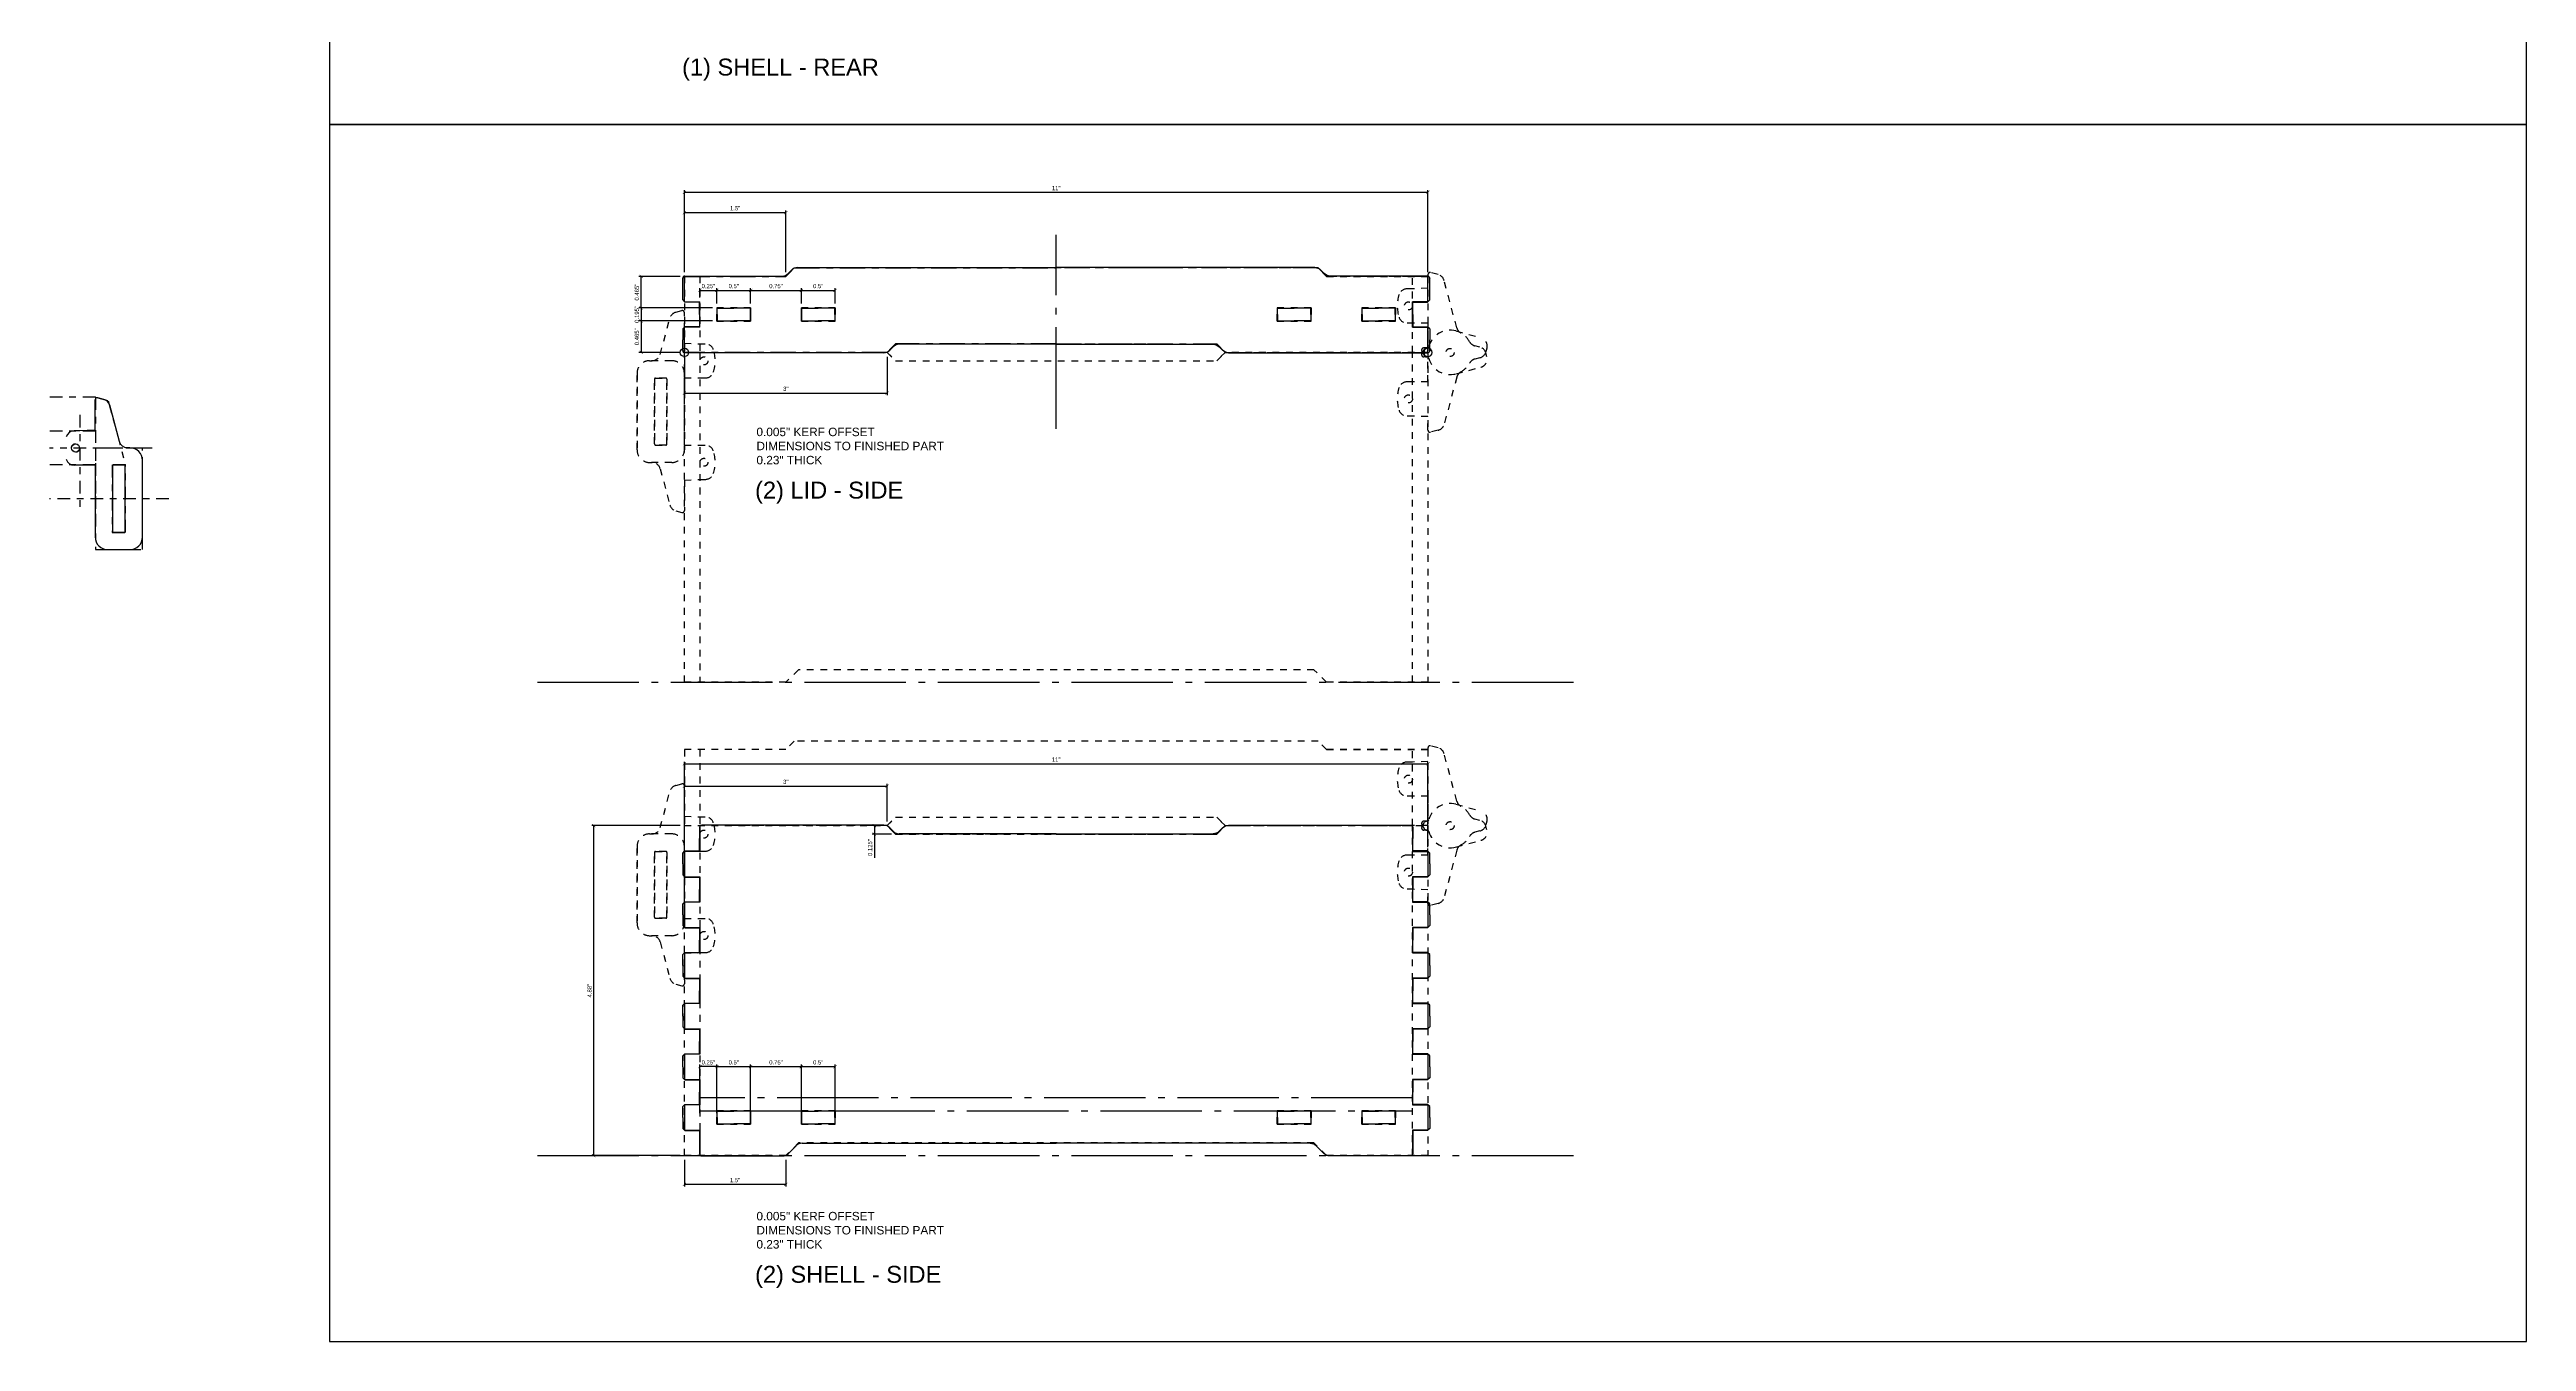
# Model space of a CAD drawing. Header units: inches. Extents: x -248 to 125, y -31 to 166.
# Drawn here: x -8.39 to 28.25, y -3 to 16.11 of the extents above; entities that cross this region are included whole.
import ezdxf

# ---------------------------------------------------------------- set-up
doc = ezdxf.new("R2010")
doc.units = ezdxf.units.IN
doc.header["$MEASUREMENT"] = 0
doc.linetypes.add('ACAD_ISO04W100', pattern=[30, 24, -3, 0, -3])
doc.linetypes.add('ACAD_ISO07W100', pattern=[3, 0, -3])
doc.layers.get('Defpoints').update_dxf_attribs({"color": 30})
doc.layers.add('ANNO', color=6, linetype='Continuous', lineweight=0)
doc.layers.add('CUT', color=1, linetype='Continuous')
doc.styles.get("Standard").update_dxf_attribs({"font": 'arial.ttf'})
doc.dimstyles.get("Standard").update_dxf_attribs({"dimtxt": 0.0625, "dimasz": 0.046875, "dimexe": 0.03125, "dimexo": 0.0625, "dimgap": 0.03125, "dimtad": 1, "dimdec": 4, "dimdsep": 46, "dimtxsty": 'Standard', "dimblk": 'ARCHTICK', "dimcen": 0.09, "dimadec": 0, "dimazin": 0, "dimtfac": 1, "dimtdec": 4, "dimtofl": 0, "dimtmove": 0, "dimatfit": 3, "dimldrblk": 'DOT', "dimfxl": 1, "dimtolj": 1, "dimtzin": 0, "dimarcsym": 0})

# ---------------------------------------------------------------- blocks, each defined once
blk = doc.blocks.new('Elev_Side_Guidelines')
at = {"layer": 'Defpoints', "linetype": 'ACAD_ISO07W100', "ltscale": 0.015625}
for p, q in [((5.273, 5.821), (5.191, 5.821)), ((5.5, 5.83), (5.263, 5.821)), ((-5.5, 5.018), (-5.5, 5.468)), ((5.273, 5.315), (5.191, 5.315)), ((5.5, 5.315), (5.263, 5.315)), ((-5.5, 5.018), (-5.263, 5.008)), ((-5.273, 5.008), (-5.191, 5.008)), ((-2.5, 4.88), (-2.438, 4.943)), ((2.52, 4.88), (5.5, 4.88)), ((-5.5, 4.502), (-5.263, 4.502)), ((-5.273, 4.502), (-5.191, 4.502)), ((5.273, 4.445), (5.191, 4.445)), ((5.5, 4.445), (5.263, 4.445)), ((5.273, 3.939), (5.191, 3.939)), ((5.5, 3.93), (5.263, 3.939)), ((-5.5, 3.508), (-5.263, 3.508)), ((-5.273, 3.508), (-5.191, 3.508)), ((-5.5, 2.992), (-5.263, 3.002)), ((-5.5, 2.992), (-5.5, 2.542)), ((-5.273, 3.002), (-5.191, 3.002))]:
    blk.add_line(p, q, dxfattribs=at)
for points in [[(4, 6.005), (5.5, 6.005), (4, 6.005), (3.875, 6.13), (-3.875, 6.13), (-4, 6.005), (-5.5, 6.005), (-5.5, 4.88)], [(5.5, 6.005), (5.5, 4.88), (2.52, 4.88), (5.5, 4.88), (5.5, 0), (4, 0), (3.812, 0.187), (-3.812, 0.187), (-4, 0), (-5.5, 0), (-5.5, 4.88), (-2.5, 4.88), (-2.375, 5.005), (2.375, 5.005), (2.5, 4.88), (2.438, 4.943)], [(-5.27, 6.005), (-5.27, 4.88), (-5.27, 0)], [(5.27, 0), (5.27, 4.88), (5.27, 6.005)], [(-2.438, 4.818), (-2.5, 4.88), (-2.375, 4.755), (2.375, 4.755), (2.5, 4.88), (2.438, 4.818)]]:
    blk.add_lwpolyline(points, dxfattribs=at)
for points in [[(5.5, 5.318), (5.5, 4.946), (5.437, 4.946, 0.57735), (5.41, 4.899), (5.449, 4.83, 0.267949), (5.476, 4.814), (5.482, 4.814, -0.336424), (5.512, 4.792, 0.411031), (5.913, 4.563), (6.283, 4.662, 0.414214), (6.372, 4.816), (6.357, 4.869, 0.267949), (6.269, 4.958), (6.192, 4.978, -0.203798), (6.115, 5.039, 0.141217), (5.987, 5.167, -0.203798), (5.926, 5.244), (5.739, 5.943, 0.267949), (5.651, 6.031), (5.539, 6.061, 0.493145), (5.5, 6.031), (5.5, 5.83)], [(-5.5, 4.502), (-5.5, 3.44, -0.414214), (-5.688, 3.252), (-6.014, 3.252, -0.414214), (-6.201, 3.44), (-6.201, 4.571, -0.414214), (-6.014, 4.758), (-5.979, 4.758, 0.339454), (-5.858, 4.851), (-5.715, 5.387, -0.267949), (-5.626, 5.475), (-5.539, 5.498)], [(5.5, 4.442), (5.5, 4.814), (5.437, 4.814, -0.57735), (5.41, 4.861), (5.449, 4.93, -0.267949), (5.476, 4.946), (5.482, 4.946, 0.336424), (5.512, 4.968, -0.411031), (5.913, 5.197), (6.283, 5.098, -0.414214), (6.372, 4.944), (6.357, 4.891, -0.267949), (6.269, 4.802), (6.192, 4.782, 0.203798), (6.115, 4.721, -0.141217), (5.987, 4.593, 0.203798), (5.926, 4.516), (5.739, 3.817, -0.267949), (5.651, 3.729), (5.539, 3.699, -0.493145), (5.5, 3.729), (5.5, 3.93)], [(-5.5, 3.508), (-5.5, 4.571, 0.414214), (-5.688, 4.758), (-6.014, 4.758, 0.414214), (-6.201, 4.571), (-6.201, 3.44, 0.414214), (-6.014, 3.252), (-5.979, 3.252, -0.339454), (-5.858, 3.159), (-5.715, 2.623, 0.267949), (-5.626, 2.535), (-5.539, 2.512)]]:
    blk.add_lwpolyline(points, format="xyb", dxfattribs=at)
for points in [[(-5.943, 4.484), (-5.943, 3.526, 0.414214), (-5.927, 3.51), (-5.774, 3.51, 0.414214), (-5.758, 3.526), (-5.758, 4.484, 0.414214), (-5.774, 4.5), (-5.927, 4.5, 0.414214)], [(-5.943, 3.526), (-5.943, 4.484, -0.414214), (-5.927, 4.5), (-5.774, 4.5, -0.414214), (-5.758, 4.484), (-5.758, 3.526, -0.414214), (-5.774, 3.51), (-5.927, 3.51, -0.414214)]]:
    blk.add_lwpolyline(points, format="xyb", close=True, dxfattribs=at)
for centre in [(5.211, 5.568), (-5.211, 4.755), (5.828, 4.88), (5.828, 4.88), (5.211, 4.193), (-5.211, 3.255)]:
    blk.add_circle(centre, 0.0595, dxfattribs=at)
for centre, radius, start, end in [((-5.531, 5.468), 0.0312, 0, 105), ((5.576, 5.568), 0.531, 161.6345, 198.3655), ((5.191, 5.696), 0.125, 90, 161.6345), ((5.191, 5.44), 0.125, 198.3655, 270), ((-5.191, 4.883), 0.125, 18.3655, 90), ((-5.576, 4.755), 0.531, 341.6345, 18.3655), ((-5.191, 4.627), 0.125, 270, 341.6345), ((5.191, 4.32), 0.125, 90, 161.6345), ((5.576, 4.193), 0.531, 161.6345, 198.3655), ((5.191, 4.065), 0.125, 198.3655, 270), ((-5.191, 3.383), 0.125, 18.3655, 90), ((-5.576, 3.255), 0.531, 341.6345, 18.3655), ((-5.191, 3.127), 0.125, 270, 341.6345), ((-5.531, 2.542), 0.0312, 255, 0)]:
    blk.add_arc(centre, radius, start, end, dxfattribs=at)
blk = doc.blocks.new('Dovetail_Out_Half')
for p, q in [((0.24, 0.1925), (0.24, 0.375)), ((-0.01, 0.16125), (0.02125, 0.1925)), ((-0.01, 0), (-0.01, 0.16125)), ((0.02125, 0.1925), (0.24, 0.1925))]:
    blk.add_line(p, q)
blk = doc.blocks.new('BraceHole_Quarter')
at = {"layer": 'CUT', "ltscale": 0.003906}
for p, q in [((-0.25, 0.0935), (0, 0.0935)), ((-0.246, 0), (-0.246, 0.0975))]:
    blk.add_line(p, q, dxfattribs=at)
at = {"layer": 'Defpoints', "linetype": 'ACAD_ISO04W100', "ltscale": 0.003906}
for p, q in [((-0.25, -0.0975), (-0.25, 0.0975)), ((-0.25, 0.0975), (0.25, 0.0975)), ((0.25, 0.0975), (0.25, -0.0975)), ((0.25, -0.0975), (-0.25, -0.0975))]:
    blk.add_line(p, q, dxfattribs=at)
blk = doc.blocks.new('BraceHole')
at = {"color": 0}
blk.add_blockref('BraceHole_Quarter', (0, 0), dxfattribs=at)
at = {"color": 0, "xscale": -1}
blk.add_blockref('BraceHole_Quarter', (0, 0), dxfattribs=at)
at = {"color": 0, "xscale": -1, "rotation": 180}
blk.add_blockref('BraceHole_Quarter', (0, 0), dxfattribs=at)
at = {"color": 0, "rotation": 180}
blk.add_blockref('BraceHole_Quarter', (0, 0), dxfattribs=at)
blk = doc.blocks.new('BraceHoles')
at = {"color": 0}
for p in [(0.5, 0), (1.75, 0)]:
    blk.add_blockref('BraceHole', p, dxfattribs=at)
blk = doc.blocks.new('Bottom_Side_Half')
at = {"layer": 'CUT', "ltscale": 0.015625}
for p, q in [((-5.275, 1.735), (-5.275, 1.569)), ((-2.55, 1.766), (-5.244, 1.766)), ((-2.41, 1.678), (-2.461, 1.73)), ((0, 1.641), (-2.321, 1.641)), ((-5.275, -2.931), (-5.275, -3.093)), ((-5.244, -3.124), (-4.05, -3.124)), ((-3.961, -3.087), (-3.847, -2.973)), ((-3.759, -2.936), (0, -2.936))]:
    blk.add_line(p, q, dxfattribs=at)
for centre, radius, start, end in [((-5.244, 1.735), 0.0312, 90, 180), ((-2.55, 1.641), 0.125, 45, 90), ((-2.321, 1.766), 0.125, 225, 270), ((-5.244, -3.093), 0.0312, 180, 270), ((-4.05, -2.999), 0.125, 270, 315), ((-3.759, -3.061), 0.125, 90, 135)]:
    blk.add_arc(centre, radius, start, end, dxfattribs=at)
at = {"layer": 'Defpoints', "linetype": 'ACAD_ISO04W100', "ltscale": 0.015625}
for p, q in [((-2.5, 1.761), (-5.27, 1.761)), ((-2.375, 1.636), (-2.5, 1.761)), ((0, 1.636), (-2.375, 1.636))]:
    blk.add_line(p, q, dxfattribs=at)
blk.add_lwpolyline([(-5.27, 1.761), (-5.27, 1.381), (-5.5, 1.381), (-5.5, 1.006), (-5.27, 1.006), (-5.27, 0.631), (-5.5, 0.631), (-5.5, 0.256), (-5.27, 0.256), (-5.27, -0.119), (-5.5, -0.119), (-5.5, -0.494), (-5.27, -0.494), (-5.27, -0.869), (-5.5, -0.869), (-5.5, -1.244), (-5.27, -1.244), (-5.27, -1.619), (-5.5, -1.619), (-5.5, -1.994), (-5.27, -1.994), (-5.27, -2.369), (-5.5, -2.369), (-5.5, -2.744), (-5.27, -2.744), (-5.27, -3.119)], dxfattribs=at)
blk.add_blockref('BraceHoles', (-5.27, -2.556))
at = {"layer": 'CUT'}
for p in [(-5.515, 1.194), (-5.515, 0.444), (-5.515, -0.306), (-5.515, -1.056), (-5.515, -1.806), (-5.515, -2.556)]:
    blk.add_blockref('Dovetail_Out_Half', p, dxfattribs=at)
at = {"layer": 'CUT', "xscale": -1, "rotation": 180}
for p in [(-5.515, 1.194), (-5.515, 0.444), (-5.515, -0.306), (-5.515, -1.056), (-5.515, -1.806), (-5.515, -2.556)]:
    blk.add_blockref('Dovetail_Out_Half', p, dxfattribs=at)
blk = doc.blocks.new('Bottom_Side_Full')
at = {"color": 1}
blk.add_blockref('Bottom_Side_Half', (0, 0), dxfattribs=at)
at = {"color": 1, "xscale": -1}
blk.add_blockref('Bottom_Side_Half', (0, 0), dxfattribs=at)
blk = doc.blocks.new('Dovetail_Half')
for p, q in [((-0.25, 0.21375), (-0.25, 0.375)), ((-0.25, 0.21375), (-0.21875, 0.1825)), ((0, 0.1825), (-0.21875, 0.1825)), ((0, 0), (0, 0.1825))]:
    blk.add_line(p, q)
blk = doc.blocks.new('Lid_Side_Half')
at = {"layer": 'CUT'}
for p, q in [((-2.756, 5.525), (-2.595, 5.525)), ((-1.845, 5.525), (-1.684, 5.525)), ((-2.787, 2.55), (-2.787, 5.494)), ((-1.652, 5.494), (-1.652, 4.054)), ((-1.616, 3.965), (-1.564, 3.914)), ((-1.527, 3.825), (-1.527, 0)), ((-2.699, 2.41), (-2.751, 2.461)), ((-2.662, 0), (-2.662, 2.321))]:
    blk.add_line(p, q, dxfattribs=at)
for centre, radius, start, end in [((-2.756, 5.494), 0.0312, 90, 180), ((-1.684, 5.494), 0.0312, 0, 90), ((-1.527, 4.054), 0.125, 180, 225), ((-1.652, 3.825), 0.125, 0, 45), ((-2.662, 2.55), 0.125, 180, 225), ((-2.787, 2.321), 0.125, 0, 45)]:
    blk.add_arc(centre, radius, start, end, dxfattribs=at)
at = {"layer": 'Defpoints', "linetype": 'ACAD_ISO04W100', "ltscale": 0.015625}
for p, q in [((-2.782, 2.5), (-2.782, 5.5)), ((-2.782, 5.5), (-2.407, 5.5)), ((-2.407, 5.27), (-2.407, 5.5)), ((-2.032, 5.5), (-2.032, 5.27)), ((-2.032, 5.5), (-1.657, 5.5)), ((-1.657, 5.5), (-1.657, 4)), ((-2.407, 5.27), (-2.032, 5.27)), ((-1.657, 4), (-1.532, 3.875)), ((-1.532, 3.875), (-1.532, 0)), ((-2.657, 2.375), (-2.782, 2.5)), ((-2.657, 0), (-2.657, 2.375))]:
    blk.add_line(p, q, dxfattribs=at)
at = {"layer": 'Defpoints', "linetype": 'ACAD_ISO04W100', "ltscale": 0.0625}
blk.add_line((-3.911, 0), (-1.045, 0), dxfattribs=at)
at = {"layer": 'Defpoints'}
blk.add_circle((-2.782, 5.5), 0.0625, dxfattribs=at)
at = {"xscale": -1, "rotation": 90}
blk.add_blockref('BraceHoles', (-2.22, 5.27), dxfattribs=at)
at = {"layer": 'CUT', "xscale": -1, "rotation": 90}
blk.add_blockref('Dovetail_Half', (-2.22, 5.275), dxfattribs=at)
at = {"layer": 'CUT', "rotation": 270}
blk.add_blockref('Dovetail_Half', (-2.22, 5.275), dxfattribs=at)
blk = doc.blocks.new('Lid_Side')
blk.add_blockref('Lid_Side_Half', (0, 0))
at = {"xscale": -1, "rotation": 180}
blk.add_blockref('Lid_Side_Half', (0, 0), dxfattribs=at)
blk = doc.blocks.new('_ArchTick')
at = {"color": 0, "linetype": 'ByBlock', "const_width": 0.15}
blk.add_lwpolyline([(-0.5, -0.5), (0.5, 0.5)], dxfattribs=at)
blk = doc.blocks.new('*D1253')
at = {"layer": 'ANNO', "color": 0, "lineweight": -2, "transparency": 16777216}
for p, q in [((1.23, 0.375), (1.23, 1.096)), ((1.48, 1.065), (1.23, 1.065)), ((1.48, 0.375), (1.48, 1.096))]:
    blk.add_line(p, q, dxfattribs=at)
at = {"layer": 'Defpoints', "color": 0, "transparency": 16777216}
for p in [(1.23, 1.065), (1.23, 0.312), (1.48, 0.312)]:
    blk.add_point(p, dxfattribs=at)
at = {"layer": 'ANNO', "color": 0, "lineweight": -2, "transparency": 16777216, "xscale": 0.046875, "yscale": 0.046875, "zscale": 0.046875, "rotation": 180}
blk.add_blockref('_ArchTick', (1.23, 1.065), dxfattribs=at)
at = {"layer": 'ANNO', "color": 0, "lineweight": -2, "transparency": 16777216, "xscale": 0.046875, "yscale": 0.046875, "zscale": 0.046875}
blk.add_blockref('_ArchTick', (1.48, 1.065), dxfattribs=at)
at = {"layer": 'ANNO', "color": 0, "transparency": 16777216, "insert": (1.355, 1.128), "char_height": 0.0625, "attachment_point": 5}
blk.add_mtext('\\A1;0.25"', dxfattribs=at)
blk = doc.blocks.new('_Dot')
at = {"color": 0, "linetype": 'ByBlock', "lineweight": -2}
blk.add_line((-0.5, 0), (-1, 0), dxfattribs=at)
at = {"color": 0, "linetype": 'ByBlock', "const_width": 0.5}
blk.add_lwpolyline([(-0.25, 0, 1), (0.25, 0, 1)], format="xyb", close=True, dxfattribs=at)
blk = doc.blocks.new('*D1254')
at = {"layer": 'ANNO', "color": 0, "lineweight": -2, "transparency": 16777216}
for p, q in [((1.48, 0.375), (1.48, 1.096)), ((1.48, 1.065), (1.98, 1.065)), ((1.98, 0.375), (1.98, 1.096))]:
    blk.add_line(p, q, dxfattribs=at)
at = {"layer": 'Defpoints', "color": 0, "transparency": 16777216}
for p in [(1.98, 1.065), (1.48, 0.312), (1.98, 0.312)]:
    blk.add_point(p, dxfattribs=at)
at = {"layer": 'ANNO', "color": 0, "lineweight": -2, "transparency": 16777216, "xscale": 0.046875, "yscale": 0.046875, "zscale": 0.046875, "rotation": 180}
blk.add_blockref('_ArchTick', (1.48, 1.065), dxfattribs=at)
at = {"layer": 'ANNO', "color": 0, "lineweight": -2, "transparency": 16777216, "xscale": 0.046875, "yscale": 0.046875, "zscale": 0.046875}
blk.add_blockref('_ArchTick', (1.98, 1.065), dxfattribs=at)
at = {"layer": 'ANNO', "color": 0, "transparency": 16777216, "insert": (1.73, 1.128), "char_height": 0.0625, "attachment_point": 5}
blk.add_mtext('\\A1;0.5"', dxfattribs=at)
blk = doc.blocks.new('*D1255')
at = {"layer": 'ANNO', "color": 0, "lineweight": -2, "transparency": 16777216}
for p, q in [((1.98, 0.375), (1.98, 1.096)), ((1.98, 1.065), (2.73, 1.065)), ((2.73, 0.375), (2.73, 1.096))]:
    blk.add_line(p, q, dxfattribs=at)
at = {"layer": 'Defpoints', "color": 0, "transparency": 16777216}
for p in [(2.73, 1.065), (1.98, 0.312), (2.73, 0.312)]:
    blk.add_point(p, dxfattribs=at)
at = {"layer": 'ANNO', "color": 0, "lineweight": -2, "transparency": 16777216, "xscale": 0.046875, "yscale": 0.046875, "zscale": 0.046875, "rotation": 180}
blk.add_blockref('_ArchTick', (1.98, 1.065), dxfattribs=at)
at = {"layer": 'ANNO', "color": 0, "lineweight": -2, "transparency": 16777216, "xscale": 0.046875, "yscale": 0.046875, "zscale": 0.046875}
blk.add_blockref('_ArchTick', (2.73, 1.065), dxfattribs=at)
at = {"layer": 'ANNO', "color": 0, "transparency": 16777216, "insert": (2.355, 1.128), "char_height": 0.0625, "attachment_point": 5}
blk.add_mtext('\\A1;0.75"', dxfattribs=at)
blk = doc.blocks.new('*D1256')
at = {"layer": 'ANNO', "color": 0, "lineweight": -2, "transparency": 16777216}
for p, q in [((2.73, 0.375), (2.73, 1.096)), ((2.73, 1.065), (3.23, 1.065)), ((3.23, 0.375), (3.23, 1.096))]:
    blk.add_line(p, q, dxfattribs=at)
at = {"layer": 'Defpoints', "color": 0, "transparency": 16777216}
for p in [(3.23, 1.065), (2.73, 0.312), (3.23, 0.312)]:
    blk.add_point(p, dxfattribs=at)
at = {"layer": 'ANNO', "color": 0, "lineweight": -2, "transparency": 16777216, "xscale": 0.046875, "yscale": 0.046875, "zscale": 0.046875, "rotation": 180}
blk.add_blockref('_ArchTick', (2.73, 1.065), dxfattribs=at)
at = {"layer": 'ANNO', "color": 0, "lineweight": -2, "transparency": 16777216, "xscale": 0.046875, "yscale": 0.046875, "zscale": 0.046875}
blk.add_blockref('_ArchTick', (3.23, 1.065), dxfattribs=at)
at = {"layer": 'ANNO', "color": 0, "transparency": 16777216, "insert": (2.98, 1.128), "char_height": 0.0625, "attachment_point": 5}
blk.add_mtext('\\A1;0.5"', dxfattribs=at)
blk = doc.blocks.new('*D1257')
at = {"layer": 'ANNO', "color": 0, "lineweight": -2, "transparency": 16777216}
for p, q in [((1, 4.692), (1, 5.247)), ((1, 5.215), (4, 5.215)), ((4, 4.692), (4, 5.247))]:
    blk.add_line(p, q, dxfattribs=at)
at = {"layer": 'Defpoints', "color": 0, "transparency": 16777216}
for p in [(4, 5.215), (1, 4.63), (4, 4.63)]:
    blk.add_point(p, dxfattribs=at)
at = {"layer": 'ANNO', "color": 0, "lineweight": -2, "transparency": 16777216, "xscale": 0.046875, "yscale": 0.046875, "zscale": 0.046875, "rotation": 180}
blk.add_blockref('_ArchTick', (1, 5.215), dxfattribs=at)
at = {"layer": 'ANNO', "color": 0, "lineweight": -2, "transparency": 16777216, "xscale": 0.046875, "yscale": 0.046875, "zscale": 0.046875}
blk.add_blockref('_ArchTick', (4, 5.215), dxfattribs=at)
at = {"layer": 'ANNO', "color": 0, "transparency": 16777216, "insert": (2.5, 5.278), "char_height": 0.0625, "attachment_point": 5}
blk.add_mtext('\\A1;3"', dxfattribs=at)
blk = doc.blocks.new('*D1258')
at = {"layer": 'ANNO', "color": 0, "lineweight": -2, "transparency": 16777216}
for p, q in [((3.937, 4.63), (3.778, 4.63)), ((4.062, 4.505), (3.778, 4.505)), ((3.81, 4.63), (3.81, 4.505)), ((3.81, 4.505), (3.81, 4.154))]:
    blk.add_line(p, q, dxfattribs=at)
at = {"layer": 'Defpoints', "color": 0, "transparency": 16777216}
for p in [(3.81, 4.505), (4, 4.63), (4.125, 4.505)]:
    blk.add_point(p, dxfattribs=at)
at = {"layer": 'ANNO', "color": 0, "lineweight": -2, "transparency": 16777216, "xscale": 0.046875, "yscale": 0.046875, "zscale": 0.046875}
for p, rotation in [((3.81, 4.63), 90), ((3.81, 4.505), 270)]:
    blk.add_blockref('_ArchTick', p, dxfattribs=dict(at, rotation=rotation))
at = {"layer": 'ANNO', "color": 0, "transparency": 16777216, "insert": (3.747, 4.306), "char_height": 0.0625, "attachment_point": 5, "rotation": 90}
blk.add_mtext('\\A1;0.125"', dxfattribs=at)
blk = doc.blocks.new('*D1259')
at = {"layer": 'ANNO', "color": 0, "lineweight": -2, "transparency": 16777216}
for p, q in [((0.937, 4.63), (-0.371, 4.63)), ((-0.34, -0.25), (-0.34, 4.63)), ((0.937, -0.25), (-0.371, -0.25))]:
    blk.add_line(p, q, dxfattribs=at)
at = {"layer": 'Defpoints', "color": 0, "transparency": 16777216}
for p in [(-0.34, 4.63), (1, 4.63), (1, -0.25)]:
    blk.add_point(p, dxfattribs=at)
at = {"layer": 'ANNO', "color": 0, "lineweight": -2, "transparency": 16777216, "xscale": 0.046875, "yscale": 0.046875, "zscale": 0.046875}
for p, rotation in [((-0.34, 4.63), 90), ((-0.34, -0.25), 270)]:
    blk.add_blockref('_ArchTick', p, dxfattribs=dict(at, rotation=rotation))
at = {"layer": 'ANNO', "color": 0, "transparency": 16777216, "insert": (-0.403, 2.19), "char_height": 0.0625, "attachment_point": 5, "rotation": 90}
blk.add_mtext('\\A1;4.88"', dxfattribs=at)
blk = doc.blocks.new('*D1260')
at = {"layer": 'ANNO', "color": 0, "lineweight": -2, "transparency": 16777216}
for p, q in [((1.23, 12.442), (1.23, 12.579)), ((1.23, 12.548), (1.48, 12.548)), ((1.48, 12.352), (1.48, 12.579))]:
    blk.add_line(p, q, dxfattribs=at)
at = {"layer": 'Defpoints', "color": 0, "transparency": 16777216}
for p in [(1.48, 12.548), (1.23, 12.38), (1.48, 12.29)]:
    blk.add_point(p, dxfattribs=at)
at = {"layer": 'ANNO', "color": 0, "lineweight": -2, "transparency": 16777216, "xscale": 0.046875, "yscale": 0.046875, "zscale": 0.046875, "rotation": 180}
blk.add_blockref('_ArchTick', (1.23, 12.548), dxfattribs=at)
at = {"layer": 'ANNO', "color": 0, "lineweight": -2, "transparency": 16777216, "xscale": 0.046875, "yscale": 0.046875, "zscale": 0.046875}
blk.add_blockref('_ArchTick', (1.48, 12.548), dxfattribs=at)
at = {"layer": 'ANNO', "color": 0, "transparency": 16777216, "insert": (1.355, 12.611), "char_height": 0.0625, "attachment_point": 5}
blk.add_mtext('\\A1;0.25"', dxfattribs=at)
blk = doc.blocks.new('*D1261')
at = {"layer": 'ANNO', "color": 0, "lineweight": -2, "transparency": 16777216}
for p, q in [((1.48, 12.352), (1.48, 12.579)), ((1.48, 12.548), (1.98, 12.548)), ((1.98, 12.352), (1.98, 12.579))]:
    blk.add_line(p, q, dxfattribs=at)
at = {"layer": 'Defpoints', "color": 0, "transparency": 16777216}
for p in [(1.98, 12.548), (1.48, 12.29), (1.98, 12.29)]:
    blk.add_point(p, dxfattribs=at)
at = {"layer": 'ANNO', "color": 0, "lineweight": -2, "transparency": 16777216, "xscale": 0.046875, "yscale": 0.046875, "zscale": 0.046875, "rotation": 180}
blk.add_blockref('_ArchTick', (1.48, 12.548), dxfattribs=at)
at = {"layer": 'ANNO', "color": 0, "lineweight": -2, "transparency": 16777216, "xscale": 0.046875, "yscale": 0.046875, "zscale": 0.046875}
blk.add_blockref('_ArchTick', (1.98, 12.548), dxfattribs=at)
at = {"layer": 'ANNO', "color": 0, "transparency": 16777216, "insert": (1.73, 12.611), "char_height": 0.0625, "attachment_point": 5}
blk.add_mtext('\\A1;0.5"', dxfattribs=at)
blk = doc.blocks.new('*D1262')
at = {"layer": 'ANNO', "color": 0, "lineweight": -2, "transparency": 16777216}
for p, q in [((1.98, 12.352), (1.98, 12.579)), ((1.98, 12.548), (2.73, 12.548)), ((2.73, 12.352), (2.73, 12.579))]:
    blk.add_line(p, q, dxfattribs=at)
at = {"layer": 'Defpoints', "color": 0, "transparency": 16777216}
for p in [(2.73, 12.548), (1.98, 12.29), (2.73, 12.29)]:
    blk.add_point(p, dxfattribs=at)
at = {"layer": 'ANNO', "color": 0, "lineweight": -2, "transparency": 16777216, "xscale": 0.046875, "yscale": 0.046875, "zscale": 0.046875, "rotation": 180}
blk.add_blockref('_ArchTick', (1.98, 12.548), dxfattribs=at)
at = {"layer": 'ANNO', "color": 0, "lineweight": -2, "transparency": 16777216, "xscale": 0.046875, "yscale": 0.046875, "zscale": 0.046875}
blk.add_blockref('_ArchTick', (2.73, 12.548), dxfattribs=at)
at = {"layer": 'ANNO', "color": 0, "transparency": 16777216, "insert": (2.355, 12.611), "char_height": 0.0625, "attachment_point": 5}
blk.add_mtext('\\A1;0.75"', dxfattribs=at)
blk = doc.blocks.new('*D1263')
at = {"layer": 'ANNO', "color": 0, "lineweight": -2, "transparency": 16777216}
for p, q in [((2.73, 12.352), (2.73, 12.579)), ((2.73, 12.548), (3.23, 12.548)), ((3.23, 12.352), (3.23, 12.579))]:
    blk.add_line(p, q, dxfattribs=at)
at = {"layer": 'Defpoints', "color": 0, "transparency": 16777216}
for p in [(3.23, 12.548), (2.73, 12.29), (3.23, 12.29)]:
    blk.add_point(p, dxfattribs=at)
at = {"layer": 'ANNO', "color": 0, "lineweight": -2, "transparency": 16777216, "xscale": 0.046875, "yscale": 0.046875, "zscale": 0.046875, "rotation": 180}
blk.add_blockref('_ArchTick', (2.73, 12.548), dxfattribs=at)
at = {"layer": 'ANNO', "color": 0, "lineweight": -2, "transparency": 16777216, "xscale": 0.046875, "yscale": 0.046875, "zscale": 0.046875}
blk.add_blockref('_ArchTick', (3.23, 12.548), dxfattribs=at)
at = {"layer": 'ANNO', "color": 0, "transparency": 16777216, "insert": (2.98, 12.611), "char_height": 0.0625, "attachment_point": 5}
blk.add_mtext('\\A1;0.5"', dxfattribs=at)
blk = doc.blocks.new('*D1264')
at = {"layer": 'ANNO', "color": 0, "lineweight": -2, "transparency": 16777216}
for p, q in [((1.417, 12.29), (0.328, 12.29)), ((1.417, 12.095), (0.328, 12.095)), ((0.36, 12.29), (0.36, 12.095))]:
    blk.add_line(p, q, dxfattribs=at)
at = {"layer": 'Defpoints', "color": 0, "transparency": 16777216}
for p in [(0.36, 12.095), (1.48, 12.29), (1.48, 12.095)]:
    blk.add_point(p, dxfattribs=at)
at = {"layer": 'ANNO', "color": 0, "lineweight": -2, "transparency": 16777216, "xscale": 0.046875, "yscale": 0.046875, "zscale": 0.046875}
for p, rotation in [((0.36, 12.29), 90), ((0.36, 12.095), 270)]:
    blk.add_blockref('_ArchTick', p, dxfattribs=dict(at, rotation=rotation))
at = {"layer": 'ANNO', "color": 0, "transparency": 16777216, "insert": (0.297, 12.192), "char_height": 0.0625, "attachment_point": 5, "rotation": 90}
blk.add_mtext('\\A1;0.195"', dxfattribs=at)
blk = doc.blocks.new('*D1265')
at = {"layer": 'ANNO', "color": 0, "lineweight": -2, "transparency": 16777216}
for p, q in [((0.937, 12.755), (0.328, 12.755)), ((0.36, 12.29), (0.36, 12.755)), ((1.417, 12.29), (0.328, 12.29))]:
    blk.add_line(p, q, dxfattribs=at)
at = {"layer": 'Defpoints', "color": 0, "transparency": 16777216}
for p in [(0.36, 12.755), (1, 12.755), (1.48, 12.29)]:
    blk.add_point(p, dxfattribs=at)
at = {"layer": 'ANNO', "color": 0, "lineweight": -2, "transparency": 16777216, "xscale": 0.046875, "yscale": 0.046875, "zscale": 0.046875}
for p, rotation in [((0.36, 12.755), 90), ((0.36, 12.29), 270)]:
    blk.add_blockref('_ArchTick', p, dxfattribs=dict(at, rotation=rotation))
at = {"layer": 'ANNO', "color": 0, "transparency": 16777216, "insert": (0.297, 12.522), "char_height": 0.0625, "attachment_point": 5, "rotation": 90}
blk.add_mtext('\\A1;0.465"', dxfattribs=at)
blk = doc.blocks.new('*D1266')
at = {"layer": 'ANNO', "color": 0, "lineweight": -2, "transparency": 16777216}
for p, q in [((1.417, 12.095), (0.328, 12.095)), ((0.36, 12.095), (0.36, 11.63)), ((0.937, 11.63), (0.328, 11.63))]:
    blk.add_line(p, q, dxfattribs=at)
at = {"layer": 'Defpoints', "color": 0, "transparency": 16777216}
for p in [(1.48, 12.095), (0.36, 11.63), (1, 11.63)]:
    blk.add_point(p, dxfattribs=at)
at = {"layer": 'ANNO', "color": 0, "lineweight": -2, "transparency": 16777216, "xscale": 0.046875, "yscale": 0.046875, "zscale": 0.046875}
for p, rotation in [((0.36, 12.095), 90), ((0.36, 11.63), 270)]:
    blk.add_blockref('_ArchTick', p, dxfattribs=dict(at, rotation=rotation))
at = {"layer": 'ANNO', "color": 0, "transparency": 16777216, "insert": (0.297, 11.862), "char_height": 0.0625, "attachment_point": 5, "rotation": 90}
blk.add_mtext('\\A1;0.465"', dxfattribs=at)
blk = doc.blocks.new('*D1267')
at = {"layer": 'ANNO', "color": 0, "lineweight": -2, "transparency": 16777216}
for p, q in [((1, 11.567), (1, 10.998)), ((4, 11.567), (4, 10.998)), ((1, 11.029), (4, 11.029))]:
    blk.add_line(p, q, dxfattribs=at)
at = {"layer": 'Defpoints', "color": 0, "transparency": 16777216}
for p in [(1, 11.63), (4, 11.63), (4, 11.029)]:
    blk.add_point(p, dxfattribs=at)
at = {"layer": 'ANNO', "color": 0, "lineweight": -2, "transparency": 16777216, "xscale": 0.046875, "yscale": 0.046875, "zscale": 0.046875, "rotation": 180}
blk.add_blockref('_ArchTick', (1, 11.029), dxfattribs=at)
at = {"layer": 'ANNO', "color": 0, "lineweight": -2, "transparency": 16777216, "xscale": 0.046875, "yscale": 0.046875, "zscale": 0.046875}
blk.add_blockref('_ArchTick', (4, 11.029), dxfattribs=at)
at = {"layer": 'ANNO', "color": 0, "transparency": 16777216, "insert": (2.5, 11.092), "char_height": 0.0625, "attachment_point": 5}
blk.add_mtext('\\A1;3"', dxfattribs=at)
blk = doc.blocks.new('*D1268')
at = {"layer": 'ANNO', "color": 0, "lineweight": -2, "transparency": 16777216}
for p, q in [((1, 12.817), (1, 14.03)), ((1, 13.999), (12, 13.999)), ((12, 12.817), (12, 14.03))]:
    blk.add_line(p, q, dxfattribs=at)
at = {"layer": 'Defpoints', "color": 0, "transparency": 16777216}
for p in [(12, 13.999), (1, 12.755), (12, 12.755)]:
    blk.add_point(p, dxfattribs=at)
at = {"layer": 'ANNO', "color": 0, "lineweight": -2, "transparency": 16777216, "xscale": 0.046875, "yscale": 0.046875, "zscale": 0.046875, "rotation": 180}
blk.add_blockref('_ArchTick', (1, 13.999), dxfattribs=at)
at = {"layer": 'ANNO', "color": 0, "lineweight": -2, "transparency": 16777216, "xscale": 0.046875, "yscale": 0.046875, "zscale": 0.046875}
blk.add_blockref('_ArchTick', (12, 13.999), dxfattribs=at)
at = {"layer": 'ANNO', "color": 0, "transparency": 16777216, "insert": (6.5, 14.061), "char_height": 0.0625, "attachment_point": 5}
blk.add_mtext('\\A1;11"', dxfattribs=at)
blk = doc.blocks.new('*D1269')
at = {"layer": 'ANNO', "color": 0, "lineweight": -2, "transparency": 16777216}
for p, q in [((1, 4.312), (1, 5.576)), ((1, 5.545), (12, 5.545)), ((12, 4.312), (12, 5.576))]:
    blk.add_line(p, q, dxfattribs=at)
at = {"layer": 'Defpoints', "color": 0, "transparency": 16777216}
for p in [(12, 5.545), (1, 4.25), (12, 4.25)]:
    blk.add_point(p, dxfattribs=at)
at = {"layer": 'ANNO', "color": 0, "lineweight": -2, "transparency": 16777216, "xscale": 0.046875, "yscale": 0.046875, "zscale": 0.046875, "rotation": 180}
blk.add_blockref('_ArchTick', (1, 5.545), dxfattribs=at)
at = {"layer": 'ANNO', "color": 0, "lineweight": -2, "transparency": 16777216, "xscale": 0.046875, "yscale": 0.046875, "zscale": 0.046875}
blk.add_blockref('_ArchTick', (12, 5.545), dxfattribs=at)
at = {"layer": 'ANNO', "color": 0, "transparency": 16777216, "insert": (6.5, 5.608), "char_height": 0.0625, "attachment_point": 5}
blk.add_mtext('\\A1;11"', dxfattribs=at)
blk = doc.blocks.new('*D1270')
at = {"layer": 'ANNO', "color": 0, "lineweight": -2, "transparency": 16777216}
for p, q in [((1, 12.817), (1, 13.73)), ((1, 13.698), (2.5, 13.698)), ((2.5, 12.817), (2.5, 13.73))]:
    blk.add_line(p, q, dxfattribs=at)
at = {"layer": 'Defpoints', "color": 0, "transparency": 16777216}
for p in [(2.5, 13.698), (1, 12.755), (2.5, 12.755)]:
    blk.add_point(p, dxfattribs=at)
at = {"layer": 'ANNO', "color": 0, "lineweight": -2, "transparency": 16777216, "xscale": 0.046875, "yscale": 0.046875, "zscale": 0.046875, "rotation": 180}
blk.add_blockref('_ArchTick', (1, 13.698), dxfattribs=at)
at = {"layer": 'ANNO', "color": 0, "lineweight": -2, "transparency": 16777216, "xscale": 0.046875, "yscale": 0.046875, "zscale": 0.046875}
blk.add_blockref('_ArchTick', (2.5, 13.698), dxfattribs=at)
at = {"layer": 'ANNO', "color": 0, "transparency": 16777216, "insert": (1.75, 13.762), "char_height": 0.0625, "attachment_point": 5}
blk.add_mtext('\\A1;1.5"', dxfattribs=at)
blk = doc.blocks.new('*D1271')
at = {"layer": 'ANNO', "color": 0, "lineweight": -2, "transparency": 16777216}
for p, q in [((1, -0.313), (1, -0.708)), ((2.5, -0.313), (2.5, -0.708)), ((2.5, -0.677), (1, -0.677))]:
    blk.add_line(p, q, dxfattribs=at)
at = {"layer": 'Defpoints', "color": 0, "transparency": 16777216}
for p in [(1, -0.25), (2.5, -0.25), (1, -0.677)]:
    blk.add_point(p, dxfattribs=at)
at = {"layer": 'ANNO', "color": 0, "lineweight": -2, "transparency": 16777216, "xscale": 0.046875, "yscale": 0.046875, "zscale": 0.046875, "rotation": 180}
blk.add_blockref('_ArchTick', (1, -0.677), dxfattribs=at)
at = {"layer": 'ANNO', "color": 0, "lineweight": -2, "transparency": 16777216, "xscale": 0.046875, "yscale": 0.046875, "zscale": 0.046875}
blk.add_blockref('_ArchTick', (2.5, -0.677), dxfattribs=at)
at = {"layer": 'ANNO', "color": 0, "transparency": 16777216, "insert": (1.75, -0.614), "char_height": 0.0625, "attachment_point": 5}
blk.add_mtext('\\A1;1.5"', dxfattribs=at)

msp = doc.modelspace()

# ---------------------------------------------------------------- linework, layer by layer
at = {"layer": 'CUT', "ltscale": 0.007812}
for p, q in [((-7.71681, 10.47891), (-7.71681, 10.92922)), ((-7.94381, 10.46904), (-8.02612, 10.46904)), ((-7.71681, 10.47891), (-7.95381, 10.46904)), ((-7.94381, 9.96304), (-8.02612, 9.96304)), ((-7.71681, 9.96304), (-7.95381, 9.96304))]:
    msp.add_line(p, q, dxfattribs=at)
msp.add_lwpolyline([(-7.71681, 9.96304), (-7.71681, 8.90054, 0.41421356), (-7.52931, 8.71304), (-7.20331, 8.71304, 0.41421356), (-7.01581, 8.90054), (-7.01581, 10.03154, 0.41421356), (-7.20331, 10.21904), (-7.23758, 10.21904, -0.33945426), (-7.35832, 10.31168), (-7.50193, 10.84767, 0.26794919), (-7.59032, 10.93605), (-7.67747, 10.9594)], format="xyb", dxfattribs=at)
at = {"layer": 'CUT'}
msp.add_lwpolyline([(-7.27381, 8.98666), (-7.27381, 9.94541, 0.41421356), (-7.28943, 9.96104), (-7.44318, 9.96104, 0.41421356), (-7.45881, 9.94541), (-7.45881, 8.98666, 0.41421356), (-7.44318, 8.97104), (-7.28943, 8.97104, 0.41421356)], format="xyb", close=True, dxfattribs=at)
at = {"layer": 'CUT', "ltscale": 0.003906}
msp.add_circle((-8.00631, 10.21604), 0.0595, dxfattribs=at)
at = {"layer": 'CUT', "ltscale": 0.007812}
for centre, radius, start, end in [((-7.68556, 10.92922), 0.03125, 75, 180), ((-8.02612, 10.34404), 0.125, 90, 161.634542), ((-8.02612, 10.08804), 0.125, 198.365458, 270)]:
    msp.add_arc(centre, radius, start, end, dxfattribs=at)
at = {"layer": 'Defpoints', "linetype": 'ACAD_ISO04W100', "ltscale": 0.007812}
for p, q in [((-7.71381, 10.96604), (-8.39161, 10.96604)), ((-7.94381, 10.70633), (-7.94381, 9.28608)), ((-7.71381, 10.96604), (-7.71381, 9.28608)), ((-7.71381, 10.96604), (-7.52306, 10.91493)), ((-7.52306, 10.91493), (-7.26881, 9.96604)), ((-7.71381, 10.46604), (-8.39161, 10.46604)), ((-6.87414, 10.21604), (-8.39161, 10.21604)), ((-7.71381, 9.96604), (-8.39161, 9.96604)), ((-6.62519, 9.46604), (-8.39161, 9.46604))]:
    msp.add_line(p, q, dxfattribs=at)
at = {"layer": 'Defpoints', "linetype": 'ACAD_ISO04W100', "ltscale": 0.0625}
for p, q in [((-1.17411, 6.75), (14.17411, 6.75)), ((-1.17411, -0.25), (14.17411, -0.25))]:
    msp.add_line(p, q, dxfattribs=at)
at = {"layer": 'Defpoints'}
for points in [[(-4.25, 15), (28.25, 15), (28.25, 33), (-4.25, 33)], [(-4.25, -3), (28.25, -3), (28.25, 15), (-4.25, 15)]]:
    msp.add_lwpolyline(points, close=True, dxfattribs=at)
at = {"layer": 'Defpoints', "linetype": 'ACAD_ISO04W100', "ltscale": 0.007812}
for points in [[(-7.01881, 8.71604), (-7.01881, 10.21604), (-7.71381, 10.21604), (-7.71381, 8.71604)], [(-7.26881, 8.96604), (-7.26881, 9.96604), (-7.46381, 9.96604), (-7.46381, 8.96604)]]:
    msp.add_lwpolyline(points, close=True, dxfattribs=at)
at = {"layer": 'Defpoints', "linetype": 'ACAD_ISO04W100', "ltscale": 0.0625}
for points in [[(11.77, 0.605), (1.23, 0.605)], [(1.23, 0.41), (11.77, 0.41)]]:
    msp.add_lwpolyline(points, dxfattribs=at)
at = {"layer": 'Defpoints', "linetype": 'ACAD_ISO04W100', "ltscale": 0.003906}
msp.add_circle((-8.00631, 10.21604), 0.0625, dxfattribs=at)

# ---------------------------------------------------------------- block references
for p in [(6.5, 6.75), (6.5, -0.25)]:
    msp.add_blockref('Elev_Side_Guidelines', p)
at = {"layer": 'CUT', "rotation": 89.99999999999999}
msp.add_blockref('Lid_Side', (6.5, 14.41234), dxfattribs=at)
at = {"layer": 'CUT', "xscale": -1}
msp.add_blockref('Bottom_Side_Full', (6.5, 2.86888), dxfattribs=at)

# ---------------------------------------------------------------- texts
at = {"layer": 'ANNO', "attachment_point": 1}
for s, insert, char_height in [('(1) SHELL - REAR', (0.96567, 15.97639), 0.25), ('0.005" KERF OFFSET^JDIMENSIONS TO FINISHED PART\\P0.23" THICK', (2.06589, 10.51662), 0.125), ('(2) LID - SIDE', (2.04542, 9.71837), 0.25), ('0.005" KERF OFFSET^JDIMENSIONS TO FINISHED PART\\P0.23" THICK', (2.06589, -1.08361), 0.125), ('(2) SHELL - SIDE', (2.04542, -1.88186), 0.25)]:
    msp.add_mtext_dynamic_manual_height_columns(s, width=6.5687803, gutter_width=1, heights=[0], dxfattribs=dict(at, insert=insert, char_height=char_height))

# ---------------------------------------------------------------- dimensions: what is measured, and where the dimension line sits
at = {"layer": 'ANNO'}
for base, p1, p2, picture, middle in [((12, 13.9987), (1, 12.755), (12, 12.755), '*D1268', (6.5, 14.06133)), ((2.5, 13.69843), (1, 12.755), (2.5, 12.755), '*D1270', (1.75, 13.76159)), ((1.98, 12.54795), (1.48, 12.29), (1.98, 12.29), '*D1261', (1.73, 12.61111)), ((2.73, 12.54795), (1.98, 12.29), (2.73, 12.29), '*D1262', (2.355, 12.61111)), ((3.23, 12.54795), (2.73, 12.29), (3.23, 12.29), '*D1263', (2.98, 12.61111)), ((4, 11.02926), (1, 11.63), (4, 11.63), '*D1267', (2.5, 11.09244)), ((12, 5.5452), (1, 4.25), (12, 4.25), '*D1269', (6.5, 5.60783)), ((4, 5.2153), (1, 4.63), (4, 4.63), '*D1257', (2.5, 5.27848)), ((1.98, 1.06512), (1.48, 0.3125), (1.98, 0.3125), '*D1254', (1.73, 1.12828)), ((2.73, 1.06512), (1.98, 0.3125), (2.73, 0.3125), '*D1255', (2.355, 1.12828)), ((3.23, 1.06512), (2.73, 0.3125), (3.23, 0.3125), '*D1256', (2.98, 1.12828)), ((1, -0.67674), (2.5, -0.25), (1, -0.25), '*D1271', (1.75, -0.61358))]:
    dim = msp.add_linear_dim(base=base, p1=p1, p2=p2, dimstyle='Standard', override={"dimpost": '"'}, dxfattribs=at)
    dim.commit()
    dim.dimension.update_dxf_attribs({"geometry": picture, "text_midpoint": middle})
for base, p1, p2, picture, middle in [((0.3597, 12.755), (1.48, 12.29), (1, 12.755), '*D1265', (0.29654, 12.5225)), ((0.3597, 11.63), (1.48, 12.095), (1, 11.63), '*D1266', (0.29654, 11.8625)), ((-0.34002, 4.63), (1, -0.25), (1, 4.63), '*D1259', (-0.40318, 2.19)), ((3.80973, 4.505), (4, 4.63), (4.125, 4.505), '*D1258', (3.74657, 4.30599))]:
    dim = msp.add_linear_dim(base=base, p1=p1, p2=p2, angle=90, dimstyle='Standard', override={"dimpost": '"'}, dxfattribs=at)
    dim.commit()
    dim.dimension.update_dxf_attribs({"geometry": picture, "text_midpoint": middle})
for base, p1, p2, picture, middle in [((1.48, 12.54795), (1.23, 12.38), (1.48, 12.29), '*D1260', (1.355, 12.54795)), ((1.23, 1.06512), (1.48, 0.3125), (1.23, 0.3125), '*D1253', (1.355, 1.06512))]:
    dim = msp.add_linear_dim(base=base, p1=p1, p2=p2, dimstyle='Standard', override={"dimpost": '"'}, dxfattribs=at)
    dim.commit()
    dim.dimension.update_dxf_attribs({"geometry": picture, "text_midpoint": middle, "dimtype": 160})
dim = msp.add_linear_dim(base=(0.3597, 12.095), p1=(1.48, 12.29), p2=(1.48, 12.095), angle=90, dimstyle='Standard', override={"dimpost": '"'}, dxfattribs=at)
dim.commit()
dim.dimension.update_dxf_attribs({"geometry": '*D1264', "text_midpoint": (0.3597, 12.1925), "dimtype": 160})

doc.saveas('drawing.dxf')
